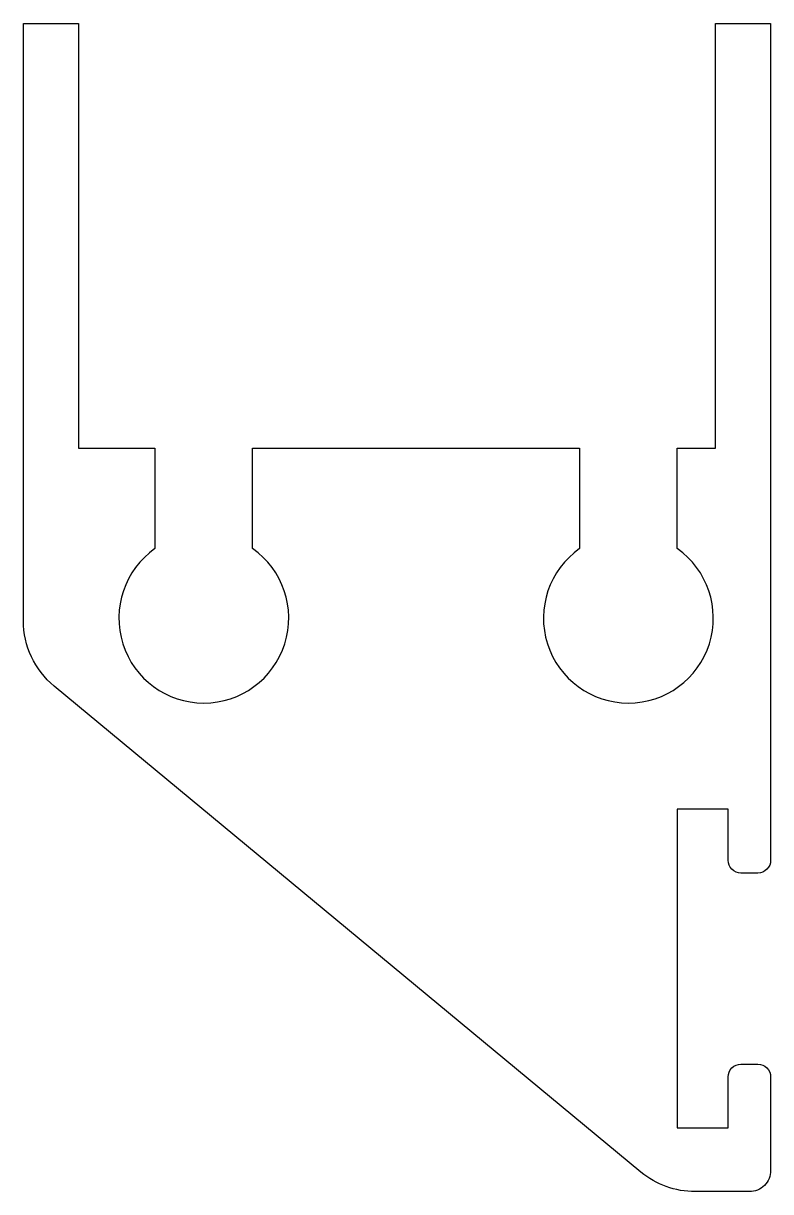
# Model space of a CAD drawing. Extents: x 173.6 to 191.2, y 211 to 238.5.
import ezdxf

# ---------------------------------------------------------------- set-up
doc = ezdxf.new("R2010")
doc.units = 0
doc.layers.get('0').update_dxf_attribs({"linetype": 'CONTINUOUS'})

msp = doc.modelspace()

# ---------------------------------------------------------------- linework, layer by layer
msp.add_lwpolyline([(190.219, 212.544), (190.219, 213.744, -0.414214), (190.519, 214.044), (190.919, 214.044, -0.414214), (191.219, 213.744), (191.219, 211.544, -0.414214), (190.719, 211.044), (189.439, 211.044, -0.174611), (188.164, 211.503), (174.344, 222.944, -0.223442), (173.619, 224.484), (173.619, 238.544), (174.919, 238.544), (174.919, 228.544), (176.719, 228.544), (176.719, 226.18, 3.162006), (179.019, 226.18), (179.019, 228.544), (186.719, 228.544), (186.719, 226.18, 3.162006), (189.019, 226.18), (189.019, 228.544), (189.919, 228.544), (189.919, 238.544), (191.219, 238.544), (191.219, 218.844, -0.414214), (190.919, 218.544), (190.519, 218.544, -0.414214), (190.219, 218.844), (190.219, 220.044), (189.019, 220.044), (189.019, 212.544)], format="xyb", close=True)

doc.saveas('drawing.dxf')
